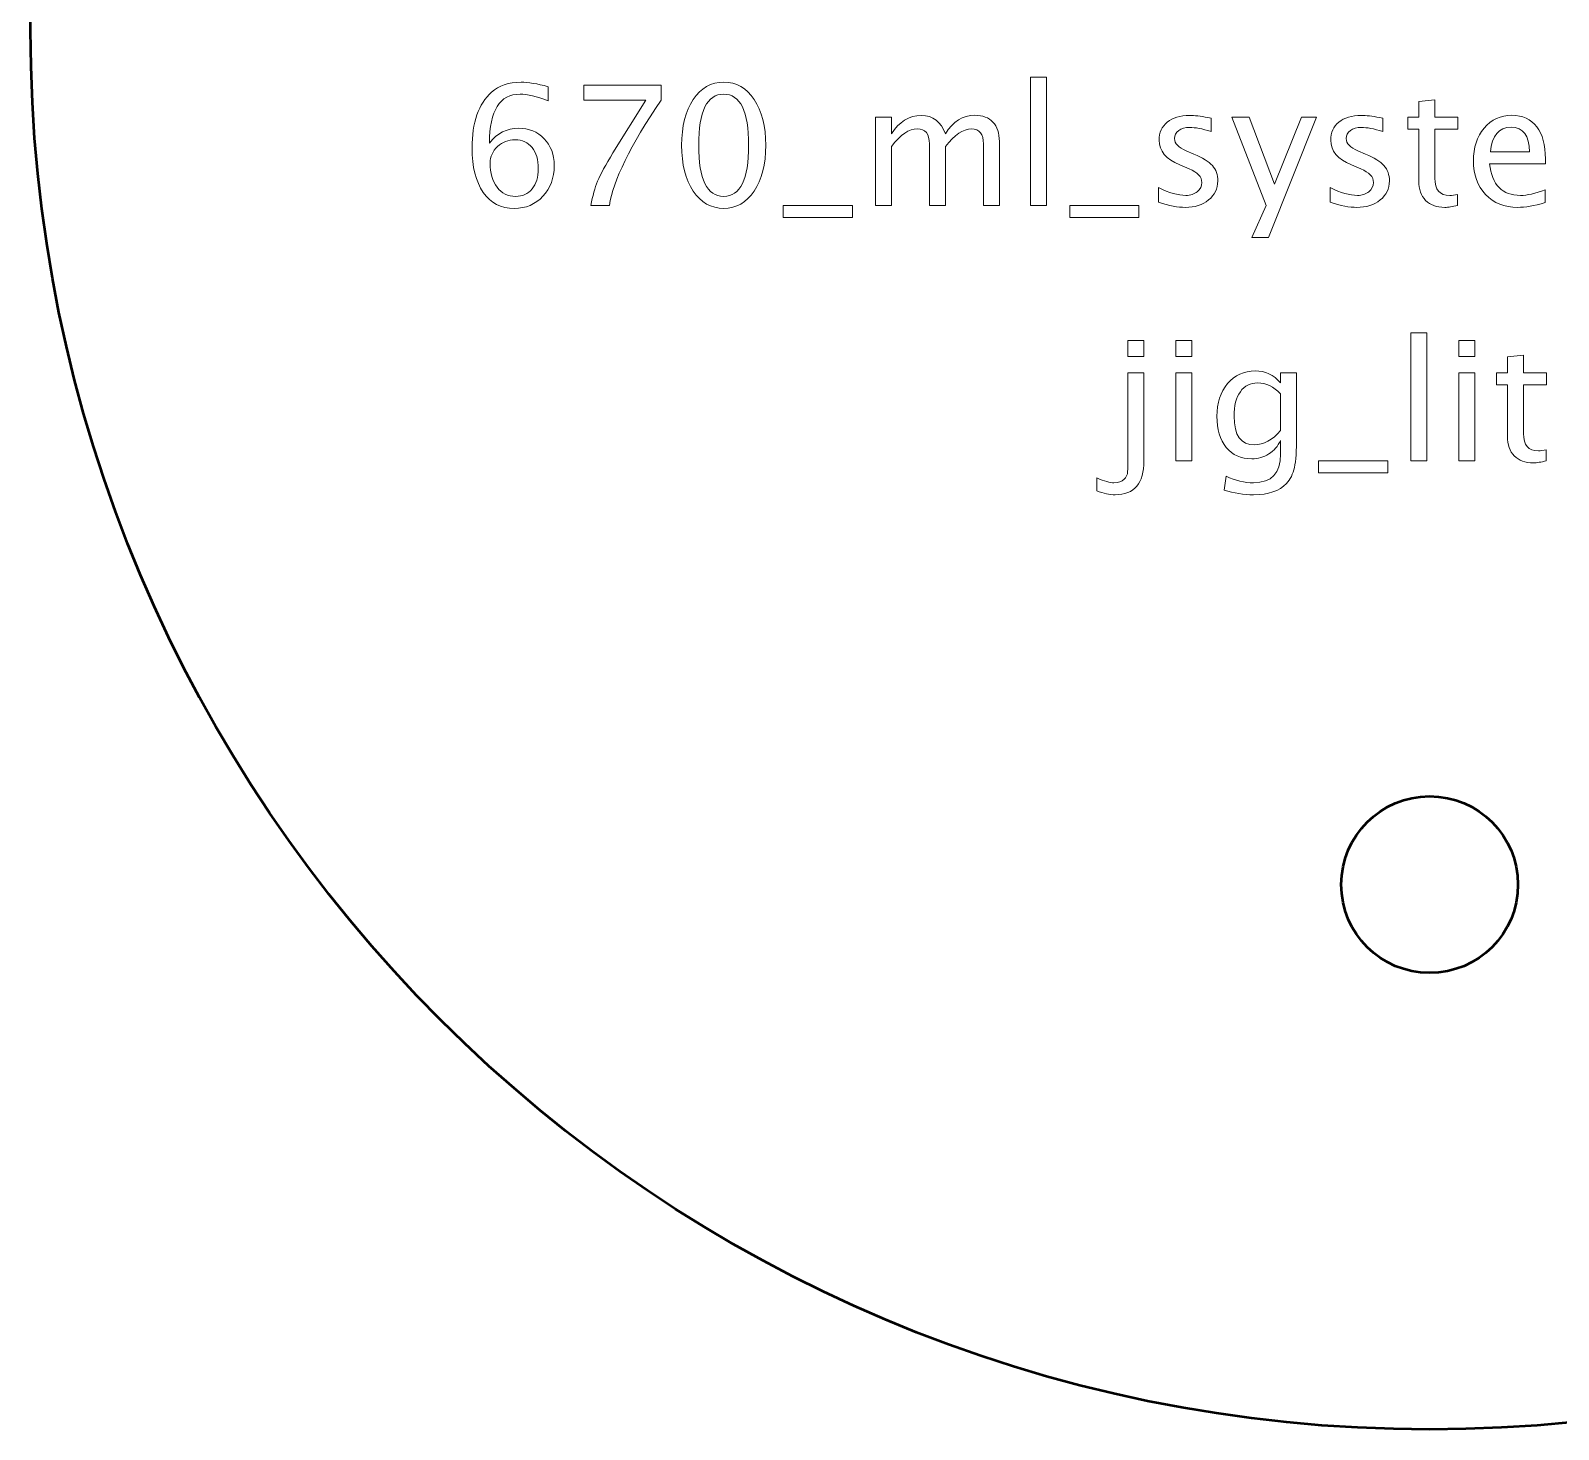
# Model space of a CAD drawing. Header units: centimetres. Extents: x -9.3 to 10.1, y -9.5 to 10.1.
# Drawn here: x -9.3 to -4.11, y 0.5 to 5.25 of the extents above; entities that cross this region are included whole.
import ezdxf

# ---------------------------------------------------------------- set-up
doc = ezdxf.new("R2010")
doc.units = ezdxf.units.CM
doc.header["$MEASUREMENT"] = 0
doc.layers.add('Layer 1', color=7, linetype='Continuous')

msp = doc.modelspace()

# ---------------------------------------------------------------- linework, layer by layer
at = {"layer": 'Layer 1', "lineweight": 53}
for centre, major_axis in [((-4.55, 5.25), (0, 4.75)), ((-4.54999, 2.34999), (0, 0.30001))]:
    msp.add_ellipse(centre, major_axis=major_axis, ratio=1, dxfattribs=at)
at = {"layer": 'Layer 1', "color": 5, "lineweight": 9}
for points, knots in [([(-5.90474, 4.65631), (-5.90474, 4.65631), (-5.90474, 5.09149), (-5.90474, 5.09149), (-5.90474, 5.09149), (-5.90474, 5.09149), (-5.85056, 5.09149), (-5.85056, 5.09149), (-5.85056, 5.09149), (-5.85056, 5.09149), (-5.85056, 4.65631), (-5.85056, 4.65631), (-5.85056, 4.65631), (-5.85056, 4.65631), (-5.90474, 4.65631), (-5.90474, 4.65631)], [0, 0, 0, 0, 0.2, 0.2, 0.2, 0.2, 0.4, 0.4, 0.4, 0.4, 0.6, 0.6, 0.6, 0.6, 1, 1, 1, 1]), ([(-7.7418, 4.86779), (-7.71583, 4.90137), (-7.68319, 4.91821), (-7.64387, 4.91821), (-7.64387, 4.91821), (-7.60821, 4.91821), (-7.57905, 4.90645), (-7.55628, 4.88284), (-7.55628, 4.88284), (-7.53361, 4.85923), (-7.52223, 4.82893), (-7.52223, 4.79196), (-7.52223, 4.79196), (-7.52223, 4.74954), (-7.53493, 4.71464), (-7.56042, 4.68726), (-7.56042, 4.68726), (-7.58592, 4.65988), (-7.61828, 4.64615), (-7.65769, 4.64615), (-7.65769, 4.64615), (-7.70247, 4.64615), (-7.73766, 4.66431), (-7.76296, 4.70052), (-7.76296, 4.70052), (-7.78836, 4.73684), (-7.80106, 4.78707), (-7.80106, 4.85114), (-7.80106, 4.85114), (-7.80106, 4.9375), (-7.77886, 5.00081), (-7.73455, 5.04126), (-7.73455, 5.04126), (-7.71047, 5.06346), (-7.67717, 5.07456), (-7.63474, 5.07456), (-7.63474, 5.07456), (-7.61009, 5.07456), (-7.57952, 5.06948), (-7.54311, 5.05932), (-7.54311, 5.05932), (-7.54311, 5.05932), (-7.54311, 5.01191), (-7.54311, 5.01191), (-7.54311, 5.01191), (-7.58159, 5.02658), (-7.6132, 5.03392), (-7.63803, 5.03392), (-7.63803, 5.03392), (-7.70718, 5.03392), (-7.7418, 4.97851), (-7.7418, 4.86779)], [0, 0, 0, 0, 0.0714286, 0.0714286, 0.0714286, 0.0714286, 0.1428571, 0.1428571, 0.1428571, 0.1428571, 0.2142857, 0.2142857, 0.2142857, 0.2142857, 0.2857143, 0.2857143, 0.2857143, 0.2857143, 0.3571429, 0.3571429, 0.3571429, 0.3571429, 0.4285714, 0.4285714, 0.4285714, 0.4285714, 0.5, 0.5, 0.5, 0.5, 0.5714286, 0.5714286, 0.5714286, 0.5714286, 0.6428571, 0.6428571, 0.6428571, 0.6428571, 0.7142857, 0.7142857, 0.7142857, 0.7142857, 0.7857143, 0.7857143, 0.7857143, 0.7857143, 0.8571429, 0.8571429, 0.8571429, 0.8571429, 1, 1, 1, 1]), ([(-7.3973, 4.65631), (-7.39204, 4.68811), (-7.38442, 4.71567), (-7.37463, 4.73881), (-7.37463, 4.73881), (-7.36485, 4.76195), (-7.34745, 4.79385), (-7.32261, 4.8343), (-7.32261, 4.8343), (-7.32261, 4.8343), (-7.2116, 5.0136), (-7.2116, 5.0136), (-7.2116, 5.0136), (-7.2116, 5.0136), (-7.42101, 5.0136), (-7.42101, 5.0136), (-7.42101, 5.0136), (-7.42101, 5.0136), (-7.42101, 5.0644), (-7.42101, 5.0644), (-7.42101, 5.0644), (-7.42101, 5.0644), (-7.15911, 5.0644), (-7.15911, 5.0644), (-7.15911, 5.0644), (-7.15911, 5.0644), (-7.15911, 5.0136), (-7.15911, 5.0136), (-7.15911, 5.0136), (-7.26363, 4.85932), (-7.32214, 4.74022), (-7.33465, 4.65631), (-7.33465, 4.65631), (-7.33465, 4.65631), (-7.3973, 4.65631), (-7.3973, 4.65631)], [0, 0, 0, 0, 0.1, 0.1, 0.1, 0.1, 0.2, 0.2, 0.2, 0.2, 0.3, 0.3, 0.3, 0.3, 0.4, 0.4, 0.4, 0.4, 0.5, 0.5, 0.5, 0.5, 0.6, 0.6, 0.6, 0.6, 0.7, 0.7, 0.7, 0.7, 0.8, 0.8, 0.8, 0.8, 1, 1, 1, 1]), ([(-6.9467, 4.64615), (-6.9895, 4.64615), (-7.02403, 4.66581), (-7.05018, 4.70504), (-7.05018, 4.70504), (-7.07642, 4.74427), (-7.0895, 4.79601), (-7.0895, 4.86036), (-7.0895, 4.86036), (-7.0895, 4.9247), (-7.07642, 4.97644), (-7.05018, 5.01567), (-7.05018, 5.01567), (-7.02403, 5.0549), (-6.9895, 5.07456), (-6.9467, 5.07456), (-6.9467, 5.07456), (-6.90371, 5.07456), (-6.86918, 5.05499), (-6.84303, 5.01586), (-6.84303, 5.01586), (-6.81697, 4.97672), (-6.80389, 4.92489), (-6.80389, 4.86036), (-6.80389, 4.86036), (-6.80389, 4.79601), (-6.81697, 4.74427), (-6.84303, 4.70504), (-6.84303, 4.70504), (-6.86918, 4.66581), (-6.90371, 4.64615), (-6.9467, 4.64615)], [0, 0, 0, 0, 0.1111111, 0.1111111, 0.1111111, 0.1111111, 0.2222222, 0.2222222, 0.2222222, 0.2222222, 0.3333333, 0.3333333, 0.3333333, 0.3333333, 0.4444444, 0.4444444, 0.4444444, 0.4444444, 0.5555556, 0.5555556, 0.5555556, 0.5555556, 0.6666667, 0.6666667, 0.6666667, 0.6666667, 0.7777778, 0.7777778, 0.7777778, 0.7777778, 1, 1, 1, 1]), ([(-6.94679, 4.68679), (-6.89025, 4.68679), (-6.86203, 4.74464), (-6.86203, 4.86036), (-6.86203, 4.86036), (-6.86203, 4.97607), (-6.89025, 5.03392), (-6.94679, 5.03392), (-6.94679, 5.03392), (-7.00314, 5.03392), (-7.03136, 4.97607), (-7.03136, 4.86036), (-7.03136, 4.86036), (-7.03136, 4.74464), (-7.00314, 4.68679), (-6.94679, 4.68679)], [0, 0, 0, 0, 0.2, 0.2, 0.2, 0.2, 0.4, 0.4, 0.4, 0.4, 0.6, 0.6, 0.6, 0.6, 1, 1, 1, 1]), ([(-4.45517, 4.6564), (-4.47192, 4.65179), (-4.4865, 4.64954), (-4.49882, 4.64954), (-4.49882, 4.64954), (-4.52648, 4.64954), (-4.54802, 4.65744), (-4.56345, 4.67324), (-4.56345, 4.67324), (-4.57897, 4.68905), (-4.58669, 4.71097), (-4.58669, 4.73909), (-4.58669, 4.73909), (-4.58669, 4.73909), (-4.58669, 4.91482), (-4.58669, 4.91482), (-4.58669, 4.91482), (-4.58669, 4.91482), (-4.62413, 4.91482), (-4.62413, 4.91482), (-4.62413, 4.91482), (-4.62413, 4.91482), (-4.62413, 4.95546), (-4.62413, 4.95546), (-4.62413, 4.95546), (-4.62413, 4.95546), (-4.58669, 4.95546), (-4.58669, 4.95546), (-4.58669, 4.95546), (-4.58669, 4.95546), (-4.58669, 5.00956), (-4.58669, 5.00956), (-4.58669, 5.00956), (-4.58669, 5.00956), (-4.5325, 5.01473), (-4.5325, 5.01473), (-4.5325, 5.01473), (-4.5325, 5.01473), (-4.5325, 4.95546), (-4.5325, 4.95546), (-4.5325, 4.95546), (-4.5325, 4.95546), (-4.45404, 4.95546), (-4.45404, 4.95546), (-4.45404, 4.95546), (-4.45404, 4.95546), (-4.45404, 4.91482), (-4.45404, 4.91482), (-4.45404, 4.91482), (-4.45404, 4.91482), (-4.5325, 4.91482), (-4.5325, 4.91482), (-4.5325, 4.91482), (-4.5325, 4.91482), (-4.5325, 4.74888), (-4.5325, 4.74888), (-4.5325, 4.74888), (-4.5325, 4.70974), (-4.51547, 4.69018), (-4.48151, 4.69018), (-4.48151, 4.69018), (-4.47427, 4.69018), (-4.46552, 4.6914), (-4.45517, 4.69375), (-4.45517, 4.69375), (-4.45517, 4.69375), (-4.45517, 4.6564), (-4.45517, 4.6564)], [0, 0, 0, 0, 0.0555556, 0.0555556, 0.0555556, 0.0555556, 0.1111111, 0.1111111, 0.1111111, 0.1111111, 0.1666667, 0.1666667, 0.1666667, 0.1666667, 0.2222222, 0.2222222, 0.2222222, 0.2222222, 0.2777778, 0.2777778, 0.2777778, 0.2777778, 0.3333333, 0.3333333, 0.3333333, 0.3333333, 0.3888889, 0.3888889, 0.3888889, 0.3888889, 0.4444444, 0.4444444, 0.4444444, 0.4444444, 0.5, 0.5, 0.5, 0.5, 0.5555556, 0.5555556, 0.5555556, 0.5555556, 0.6111111, 0.6111111, 0.6111111, 0.6111111, 0.6666667, 0.6666667, 0.6666667, 0.6666667, 0.7222222, 0.7222222, 0.7222222, 0.7222222, 0.7777778, 0.7777778, 0.7777778, 0.7777778, 0.8333333, 0.8333333, 0.8333333, 0.8333333, 0.8888889, 0.8888889, 0.8888889, 0.8888889, 1, 1, 1, 1]), ([(-6.43174, 4.65631), (-6.43174, 4.65631), (-6.43174, 4.95546), (-6.43174, 4.95546), (-6.43174, 4.95546), (-6.43174, 4.95546), (-6.37756, 4.95546), (-6.37756, 4.95546), (-6.37756, 4.95546), (-6.37756, 4.95546), (-6.37756, 4.89893), (-6.37756, 4.89893), (-6.37756, 4.89893), (-6.35112, 4.94079), (-6.31726, 4.96167), (-6.27577, 4.96167), (-6.27577, 4.96167), (-6.23579, 4.96167), (-6.2086, 4.94079), (-6.19411, 4.89893), (-6.19411, 4.89893), (-6.16843, 4.94116), (-6.13494, 4.96224), (-6.09383, 4.96224), (-6.09383, 4.96224), (-6.06759, 4.96224), (-6.04717, 4.95452), (-6.03259, 4.939), (-6.03259, 4.939), (-6.01801, 4.92348), (-6.01067, 4.90175), (-6.01067, 4.87381), (-6.01067, 4.87381), (-6.01067, 4.87381), (-6.01067, 4.65631), (-6.01067, 4.65631), (-6.01067, 4.65631), (-6.01067, 4.65631), (-6.06486, 4.65631), (-6.06486, 4.65631), (-6.06486, 4.65631), (-6.06486, 4.65631), (-6.06486, 4.86487), (-6.06486, 4.86487), (-6.06486, 4.86487), (-6.06486, 4.89893), (-6.0784, 4.91595), (-6.1055, 4.91595), (-6.1055, 4.91595), (-6.13363, 4.91595), (-6.16316, 4.8961), (-6.19411, 4.85631), (-6.19411, 4.85631), (-6.19411, 4.85631), (-6.19411, 4.65631), (-6.19411, 4.65631), (-6.19411, 4.65631), (-6.19411, 4.65631), (-6.2483, 4.65631), (-6.2483, 4.65631), (-6.2483, 4.65631), (-6.2483, 4.65631), (-6.2483, 4.86506), (-6.2483, 4.86506), (-6.2483, 4.86506), (-6.2483, 4.8994), (-6.26204, 4.91652), (-6.2896, 4.91652), (-6.2896, 4.91652), (-6.31697, 4.91652), (-6.34633, 4.89657), (-6.37756, 4.85659), (-6.37756, 4.85659), (-6.37756, 4.85659), (-6.37756, 4.65631), (-6.37756, 4.65631), (-6.37756, 4.65631), (-6.37756, 4.65631), (-6.43174, 4.65631), (-6.43174, 4.65631)], [0, 0, 0, 0, 0.047619, 0.047619, 0.047619, 0.047619, 0.0952381, 0.0952381, 0.0952381, 0.0952381, 0.1428571, 0.1428571, 0.1428571, 0.1428571, 0.1904762, 0.1904762, 0.1904762, 0.1904762, 0.2380952, 0.2380952, 0.2380952, 0.2380952, 0.2857143, 0.2857143, 0.2857143, 0.2857143, 0.3333333, 0.3333333, 0.3333333, 0.3333333, 0.3809524, 0.3809524, 0.3809524, 0.3809524, 0.4285714, 0.4285714, 0.4285714, 0.4285714, 0.4761905, 0.4761905, 0.4761905, 0.4761905, 0.5238095, 0.5238095, 0.5238095, 0.5238095, 0.5714286, 0.5714286, 0.5714286, 0.5714286, 0.6190476, 0.6190476, 0.6190476, 0.6190476, 0.6666667, 0.6666667, 0.6666667, 0.6666667, 0.7142857, 0.7142857, 0.7142857, 0.7142857, 0.7619048, 0.7619048, 0.7619048, 0.7619048, 0.8095238, 0.8095238, 0.8095238, 0.8095238, 0.8571429, 0.8571429, 0.8571429, 0.8571429, 0.9047619, 0.9047619, 0.9047619, 0.9047619, 1, 1, 1, 1]), ([(-5.47013, 4.66703), (-5.47013, 4.66703), (-5.47013, 4.71671), (-5.47013, 4.71671), (-5.47013, 4.71671), (-5.43466, 4.69902), (-5.4039, 4.69018), (-5.37765, 4.69018), (-5.37765, 4.69018), (-5.36204, 4.69018), (-5.34906, 4.69441), (-5.3388, 4.70288), (-5.3388, 4.70288), (-5.32855, 4.71125), (-5.32337, 4.72179), (-5.32337, 4.73448), (-5.32337, 4.73448), (-5.32337, 4.75302), (-5.33777, 4.76835), (-5.36655, 4.78049), (-5.36655, 4.78049), (-5.36655, 4.78049), (-5.39826, 4.79394), (-5.39826, 4.79394), (-5.39826, 4.79394), (-5.44501, 4.81332), (-5.46843, 4.84135), (-5.46843, 4.87776), (-5.46843, 4.87776), (-5.46843, 4.90382), (-5.45922, 4.92432), (-5.44078, 4.93928), (-5.44078, 4.93928), (-5.42234, 4.95424), (-5.39703, 4.96167), (-5.36495, 4.96167), (-5.36495, 4.96167), (-5.3483, 4.96167), (-5.32761, 4.95941), (-5.30305, 4.9548), (-5.30305, 4.9548), (-5.30305, 4.9548), (-5.29177, 4.95264), (-5.29177, 4.95264), (-5.29177, 4.95264), (-5.29177, 4.95264), (-5.29177, 4.90749), (-5.29177, 4.90749), (-5.29177, 4.90749), (-5.32196, 4.91652), (-5.34605, 4.92103), (-5.36401, 4.92103), (-5.36401, 4.92103), (-5.37982, 4.92103), (-5.39233, 4.91755), (-5.40183, 4.91068), (-5.40183, 4.91068), (-5.41124, 4.90382), (-5.41594, 4.8946), (-5.41594, 4.88303), (-5.41594, 4.88303), (-5.41594, 4.86675), (-5.40277, 4.85292), (-5.37634, 4.84173), (-5.37634, 4.84173), (-5.37634, 4.84173), (-5.35028, 4.83072), (-5.35028, 4.83072), (-5.35028, 4.83072), (-5.32074, 4.8183), (-5.29986, 4.80513), (-5.28763, 4.79131), (-5.28763, 4.79131), (-5.2753, 4.77748), (-5.26919, 4.76017), (-5.26919, 4.73947), (-5.26919, 4.73947), (-5.26919, 4.71322), (-5.27954, 4.69168), (-5.30033, 4.67484), (-5.30033, 4.67484), (-5.32102, 4.658), (-5.34755, 4.64954), (-5.37982, 4.64954), (-5.37982, 4.64954), (-5.40465, 4.64954), (-5.43466, 4.65537), (-5.47013, 4.66703)], [0, 0, 0, 0, 0.0434783, 0.0434783, 0.0434783, 0.0434783, 0.0869565, 0.0869565, 0.0869565, 0.0869565, 0.1304348, 0.1304348, 0.1304348, 0.1304348, 0.173913, 0.173913, 0.173913, 0.173913, 0.2173913, 0.2173913, 0.2173913, 0.2173913, 0.2608696, 0.2608696, 0.2608696, 0.2608696, 0.3043478, 0.3043478, 0.3043478, 0.3043478, 0.3478261, 0.3478261, 0.3478261, 0.3478261, 0.3913043, 0.3913043, 0.3913043, 0.3913043, 0.4347826, 0.4347826, 0.4347826, 0.4347826, 0.4782609, 0.4782609, 0.4782609, 0.4782609, 0.5217391, 0.5217391, 0.5217391, 0.5217391, 0.5652174, 0.5652174, 0.5652174, 0.5652174, 0.6086957, 0.6086957, 0.6086957, 0.6086957, 0.6521739, 0.6521739, 0.6521739, 0.6521739, 0.6956522, 0.6956522, 0.6956522, 0.6956522, 0.7391304, 0.7391304, 0.7391304, 0.7391304, 0.7826087, 0.7826087, 0.7826087, 0.7826087, 0.826087, 0.826087, 0.826087, 0.826087, 0.8695652, 0.8695652, 0.8695652, 0.8695652, 0.9130435, 0.9130435, 0.9130435, 0.9130435, 1, 1, 1, 1]), ([(-5.15395, 4.54737), (-5.15395, 4.54737), (-5.10541, 4.65593), (-5.10541, 4.65593), (-5.10541, 4.65593), (-5.10541, 4.65593), (-5.2213, 4.95546), (-5.2213, 4.95546), (-5.2213, 4.95546), (-5.2213, 4.95546), (-5.16317, 4.95546), (-5.16317, 4.95546), (-5.16317, 4.95546), (-5.16317, 4.95546), (-5.077, 4.72893), (-5.077, 4.72893), (-5.077, 4.72893), (-5.077, 4.72893), (-4.98509, 4.95546), (-4.98509, 4.95546), (-4.98509, 4.95546), (-4.98509, 4.95546), (-4.934, 4.95546), (-4.934, 4.95546), (-4.934, 4.95546), (-4.934, 4.95546), (-5.0975, 4.54737), (-5.0975, 4.54737), (-5.0975, 4.54737), (-5.0975, 4.54737), (-5.15395, 4.54737), (-5.15395, 4.54737)], [0, 0, 0, 0, 0.1111111, 0.1111111, 0.1111111, 0.1111111, 0.2222222, 0.2222222, 0.2222222, 0.2222222, 0.3333333, 0.3333333, 0.3333333, 0.3333333, 0.4444444, 0.4444444, 0.4444444, 0.4444444, 0.5555556, 0.5555556, 0.5555556, 0.5555556, 0.6666667, 0.6666667, 0.6666667, 0.6666667, 0.7777778, 0.7777778, 0.7777778, 0.7777778, 1, 1, 1, 1]), ([(-4.88744, 4.66703), (-4.88744, 4.66703), (-4.88744, 4.71671), (-4.88744, 4.71671), (-4.88744, 4.71671), (-4.85197, 4.69902), (-4.82121, 4.69018), (-4.79496, 4.69018), (-4.79496, 4.69018), (-4.77935, 4.69018), (-4.76637, 4.69441), (-4.75611, 4.70288), (-4.75611, 4.70288), (-4.74586, 4.71125), (-4.74068, 4.72179), (-4.74068, 4.73448), (-4.74068, 4.73448), (-4.74068, 4.75302), (-4.75508, 4.76835), (-4.78386, 4.78049), (-4.78386, 4.78049), (-4.78386, 4.78049), (-4.81557, 4.79394), (-4.81557, 4.79394), (-4.81557, 4.79394), (-4.86232, 4.81332), (-4.88574, 4.84135), (-4.88574, 4.87776), (-4.88574, 4.87776), (-4.88574, 4.90382), (-4.87653, 4.92432), (-4.85809, 4.93928), (-4.85809, 4.93928), (-4.83965, 4.95424), (-4.81434, 4.96167), (-4.78226, 4.96167), (-4.78226, 4.96167), (-4.76561, 4.96167), (-4.74492, 4.95941), (-4.72036, 4.9548), (-4.72036, 4.9548), (-4.72036, 4.9548), (-4.70908, 4.95264), (-4.70908, 4.95264), (-4.70908, 4.95264), (-4.70908, 4.95264), (-4.70908, 4.90749), (-4.70908, 4.90749), (-4.70908, 4.90749), (-4.73927, 4.91652), (-4.76336, 4.92103), (-4.78132, 4.92103), (-4.78132, 4.92103), (-4.79713, 4.92103), (-4.80964, 4.91755), (-4.81914, 4.91068), (-4.81914, 4.91068), (-4.82855, 4.90382), (-4.83325, 4.8946), (-4.83325, 4.88303), (-4.83325, 4.88303), (-4.83325, 4.86675), (-4.82008, 4.85292), (-4.79365, 4.84173), (-4.79365, 4.84173), (-4.79365, 4.84173), (-4.76759, 4.83072), (-4.76759, 4.83072), (-4.76759, 4.83072), (-4.73805, 4.8183), (-4.71717, 4.80513), (-4.70494, 4.79131), (-4.70494, 4.79131), (-4.69261, 4.77748), (-4.6865, 4.76017), (-4.6865, 4.73947), (-4.6865, 4.73947), (-4.6865, 4.71322), (-4.69685, 4.69168), (-4.71764, 4.67484), (-4.71764, 4.67484), (-4.73833, 4.658), (-4.76486, 4.64954), (-4.79713, 4.64954), (-4.79713, 4.64954), (-4.82196, 4.64954), (-4.85197, 4.65537), (-4.88744, 4.66703)], [0, 0, 0, 0, 0.0434783, 0.0434783, 0.0434783, 0.0434783, 0.0869565, 0.0869565, 0.0869565, 0.0869565, 0.1304348, 0.1304348, 0.1304348, 0.1304348, 0.173913, 0.173913, 0.173913, 0.173913, 0.2173913, 0.2173913, 0.2173913, 0.2173913, 0.2608696, 0.2608696, 0.2608696, 0.2608696, 0.3043478, 0.3043478, 0.3043478, 0.3043478, 0.3478261, 0.3478261, 0.3478261, 0.3478261, 0.3913043, 0.3913043, 0.3913043, 0.3913043, 0.4347826, 0.4347826, 0.4347826, 0.4347826, 0.4782609, 0.4782609, 0.4782609, 0.4782609, 0.5217391, 0.5217391, 0.5217391, 0.5217391, 0.5652174, 0.5652174, 0.5652174, 0.5652174, 0.6086957, 0.6086957, 0.6086957, 0.6086957, 0.6521739, 0.6521739, 0.6521739, 0.6521739, 0.6956522, 0.6956522, 0.6956522, 0.6956522, 0.7391304, 0.7391304, 0.7391304, 0.7391304, 0.7826087, 0.7826087, 0.7826087, 0.7826087, 0.826087, 0.826087, 0.826087, 0.826087, 0.8695652, 0.8695652, 0.8695652, 0.8695652, 0.9130435, 0.9130435, 0.9130435, 0.9130435, 1, 1, 1, 1]), ([(-4.15828, 4.66591), (-4.19468, 4.65499), (-4.22582, 4.64954), (-4.25179, 4.64954), (-4.25179, 4.64954), (-4.29609, 4.64954), (-4.33212, 4.66421), (-4.35988, 4.69347), (-4.35988, 4.69347), (-4.38763, 4.72273), (-4.40155, 4.76064), (-4.40155, 4.8073), (-4.40155, 4.8073), (-4.40155, 4.85255), (-4.38932, 4.88971), (-4.36477, 4.91877), (-4.36477, 4.91877), (-4.34021, 4.94775), (-4.30879, 4.96224), (-4.27051, 4.96224), (-4.27051, 4.96224), (-4.23429, 4.96224), (-4.20625, 4.94935), (-4.1865, 4.92357), (-4.1865, 4.92357), (-4.16674, 4.8978), (-4.15687, 4.8613), (-4.15687, 4.81398), (-4.15687, 4.81398), (-4.15687, 4.81398), (-4.15715, 4.79742), (-4.15715, 4.79742), (-4.15715, 4.79742), (-4.15715, 4.79742), (-4.34624, 4.79742), (-4.34624, 4.79742), (-4.34624, 4.79742), (-4.33833, 4.72592), (-4.30343, 4.69018), (-4.24163, 4.69018), (-4.24163, 4.69018), (-4.21895, 4.69018), (-4.1912, 4.69657), (-4.15828, 4.70937), (-4.15828, 4.70937), (-4.15828, 4.70937), (-4.15828, 4.66591), (-4.15828, 4.66591)], [0, 0, 0, 0, 0.0769231, 0.0769231, 0.0769231, 0.0769231, 0.1538462, 0.1538462, 0.1538462, 0.1538462, 0.2307692, 0.2307692, 0.2307692, 0.2307692, 0.3076923, 0.3076923, 0.3076923, 0.3076923, 0.3846154, 0.3846154, 0.3846154, 0.3846154, 0.4615385, 0.4615385, 0.4615385, 0.4615385, 0.5384615, 0.5384615, 0.5384615, 0.5384615, 0.6153846, 0.6153846, 0.6153846, 0.6153846, 0.6923077, 0.6923077, 0.6923077, 0.6923077, 0.7692308, 0.7692308, 0.7692308, 0.7692308, 0.8461538, 0.8461538, 0.8461538, 0.8461538, 1, 1, 1, 1]), ([(-7.57642, 4.78124), (-7.57642, 4.81144), (-7.58338, 4.83533), (-7.59739, 4.85292), (-7.59739, 4.85292), (-7.61141, 4.87051), (-7.6306, 4.87926), (-7.65497, 4.87926), (-7.65497, 4.87926), (-7.6782, 4.87926), (-7.69805, 4.87155), (-7.71461, 4.85603), (-7.71461, 4.85603), (-7.73126, 4.8406), (-7.73954, 4.82197), (-7.73954, 4.80024), (-7.73954, 4.80024), (-7.73954, 4.766), (-7.73164, 4.73853), (-7.71593, 4.71783), (-7.71593, 4.71783), (-7.70012, 4.69714), (-7.67924, 4.68679), (-7.65327, 4.68679), (-7.65327, 4.68679), (-7.62966, 4.68679), (-7.61094, 4.69526), (-7.59711, 4.71219), (-7.59711, 4.71219), (-7.58328, 4.72912), (-7.57642, 4.75217), (-7.57642, 4.78124)], [0, 0, 0, 0, 0.1111111, 0.1111111, 0.1111111, 0.1111111, 0.2222222, 0.2222222, 0.2222222, 0.2222222, 0.3333333, 0.3333333, 0.3333333, 0.3333333, 0.4444444, 0.4444444, 0.4444444, 0.4444444, 0.5555556, 0.5555556, 0.5555556, 0.5555556, 0.6666667, 0.6666667, 0.6666667, 0.6666667, 0.7777778, 0.7777778, 0.7777778, 0.7777778, 1, 1, 1, 1]), ([(-4.34341, 4.83806), (-4.34341, 4.83806), (-4.21133, 4.83806), (-4.21133, 4.83806), (-4.21133, 4.83806), (-4.21133, 4.89375), (-4.23212, 4.9216), (-4.27361, 4.9216), (-4.27361, 4.9216), (-4.31538, 4.9216), (-4.33862, 4.89375), (-4.34341, 4.83806)], [0, 0, 0, 0, 0.25, 0.25, 0.25, 0.25, 0.5, 0.5, 0.5, 0.5, 1, 1, 1, 1]), ([(-6.74444, 4.61567), (-6.74444, 4.61567), (-6.74444, 4.65631), (-6.74444, 4.65631), (-6.74444, 4.65631), (-6.74444, 4.65631), (-6.50964, 4.65631), (-6.50964, 4.65631), (-6.50964, 4.65631), (-6.50964, 4.65631), (-6.50964, 4.61567), (-6.50964, 4.61567), (-6.50964, 4.61567), (-6.50964, 4.61567), (-6.74444, 4.61567), (-6.74444, 4.61567)], [0, 0, 0, 0, 0.2, 0.2, 0.2, 0.2, 0.4, 0.4, 0.4, 0.4, 0.6, 0.6, 0.6, 0.6, 1, 1, 1, 1]), ([(-5.7721, 4.61567), (-5.7721, 4.61567), (-5.7721, 4.65631), (-5.7721, 4.65631), (-5.7721, 4.65631), (-5.7721, 4.65631), (-5.5373, 4.65631), (-5.5373, 4.65631), (-5.5373, 4.65631), (-5.5373, 4.65631), (-5.5373, 4.61567), (-5.5373, 4.61567), (-5.5373, 4.61567), (-5.5373, 4.61567), (-5.7721, 4.61567), (-5.7721, 4.61567)], [0, 0, 0, 0, 0.2, 0.2, 0.2, 0.2, 0.4, 0.4, 0.4, 0.4, 0.6, 0.6, 0.6, 0.6, 1, 1, 1, 1]), ([(-4.61419, 3.78896), (-4.61419, 3.78896), (-4.61419, 4.22414), (-4.61419, 4.22414), (-4.61419, 4.22414), (-4.61419, 4.22414), (-4.56001, 4.22414), (-4.56001, 4.22414), (-4.56001, 4.22414), (-4.56001, 4.22414), (-4.56001, 3.78896), (-4.56001, 3.78896), (-4.56001, 3.78896), (-4.56001, 3.78896), (-4.61419, 3.78896), (-4.61419, 3.78896)], [0, 0, 0, 0, 0.2, 0.2, 0.2, 0.2, 0.4, 0.4, 0.4, 0.4, 0.6, 0.6, 0.6, 0.6, 1, 1, 1, 1]), ([(-5.57411, 4.14286), (-5.57411, 4.14286), (-5.57411, 4.19705), (-5.57411, 4.19705), (-5.57411, 4.19705), (-5.57411, 4.19705), (-5.51993, 4.19705), (-5.51993, 4.19705), (-5.51993, 4.19705), (-5.51993, 4.19705), (-5.51993, 4.14286), (-5.51993, 4.14286), (-5.51993, 4.14286), (-5.51993, 4.14286), (-5.57411, 4.14286), (-5.57411, 4.14286)], [0, 0, 0, 0, 0.2, 0.2, 0.2, 0.2, 0.4, 0.4, 0.4, 0.4, 0.6, 0.6, 0.6, 0.6, 1, 1, 1, 1]), ([(-5.41146, 4.14286), (-5.41146, 4.14286), (-5.41146, 4.19705), (-5.41146, 4.19705), (-5.41146, 4.19705), (-5.41146, 4.19705), (-5.35728, 4.19705), (-5.35728, 4.19705), (-5.35728, 4.19705), (-5.35728, 4.19705), (-5.35728, 4.14286), (-5.35728, 4.14286), (-5.35728, 4.14286), (-5.35728, 4.14286), (-5.41146, 4.14286), (-5.41146, 4.14286)], [0, 0, 0, 0, 0.2, 0.2, 0.2, 0.2, 0.4, 0.4, 0.4, 0.4, 0.6, 0.6, 0.6, 0.6, 1, 1, 1, 1]), ([(-4.45107, 4.14286), (-4.45107, 4.14286), (-4.45107, 4.19705), (-4.45107, 4.19705), (-4.45107, 4.19705), (-4.45107, 4.19705), (-4.39689, 4.19705), (-4.39689, 4.19705), (-4.39689, 4.19705), (-4.39689, 4.19705), (-4.39689, 4.14286), (-4.39689, 4.14286), (-4.39689, 4.14286), (-4.39689, 4.14286), (-4.45107, 4.14286), (-4.45107, 4.14286)], [0, 0, 0, 0, 0.2, 0.2, 0.2, 0.2, 0.4, 0.4, 0.4, 0.4, 0.6, 0.6, 0.6, 0.6, 1, 1, 1, 1]), ([(-4.15418, 3.78905), (-4.17093, 3.78444), (-4.18551, 3.78219), (-4.19783, 3.78219), (-4.19783, 3.78219), (-4.22549, 3.78219), (-4.24703, 3.79009), (-4.26246, 3.80589), (-4.26246, 3.80589), (-4.27798, 3.8217), (-4.2857, 3.84362), (-4.2857, 3.87174), (-4.2857, 3.87174), (-4.2857, 3.87174), (-4.2857, 4.04747), (-4.2857, 4.04747), (-4.2857, 4.04747), (-4.2857, 4.04747), (-4.32314, 4.04747), (-4.32314, 4.04747), (-4.32314, 4.04747), (-4.32314, 4.04747), (-4.32314, 4.08811), (-4.32314, 4.08811), (-4.32314, 4.08811), (-4.32314, 4.08811), (-4.2857, 4.08811), (-4.2857, 4.08811), (-4.2857, 4.08811), (-4.2857, 4.08811), (-4.2857, 4.14221), (-4.2857, 4.14221), (-4.2857, 4.14221), (-4.2857, 4.14221), (-4.23151, 4.14738), (-4.23151, 4.14738), (-4.23151, 4.14738), (-4.23151, 4.14738), (-4.23151, 4.08811), (-4.23151, 4.08811), (-4.23151, 4.08811), (-4.23151, 4.08811), (-4.15305, 4.08811), (-4.15305, 4.08811), (-4.15305, 4.08811), (-4.15305, 4.08811), (-4.15305, 4.04747), (-4.15305, 4.04747), (-4.15305, 4.04747), (-4.15305, 4.04747), (-4.23151, 4.04747), (-4.23151, 4.04747), (-4.23151, 4.04747), (-4.23151, 4.04747), (-4.23151, 3.88153), (-4.23151, 3.88153), (-4.23151, 3.88153), (-4.23151, 3.84239), (-4.21448, 3.82283), (-4.18052, 3.82283), (-4.18052, 3.82283), (-4.17328, 3.82283), (-4.16453, 3.82405), (-4.15418, 3.8264), (-4.15418, 3.8264), (-4.15418, 3.8264), (-4.15418, 3.78905), (-4.15418, 3.78905)], [0, 0, 0, 0, 0.0555556, 0.0555556, 0.0555556, 0.0555556, 0.1111111, 0.1111111, 0.1111111, 0.1111111, 0.1666667, 0.1666667, 0.1666667, 0.1666667, 0.2222222, 0.2222222, 0.2222222, 0.2222222, 0.2777778, 0.2777778, 0.2777778, 0.2777778, 0.3333333, 0.3333333, 0.3333333, 0.3333333, 0.3888889, 0.3888889, 0.3888889, 0.3888889, 0.4444444, 0.4444444, 0.4444444, 0.4444444, 0.5, 0.5, 0.5, 0.5, 0.5555556, 0.5555556, 0.5555556, 0.5555556, 0.6111111, 0.6111111, 0.6111111, 0.6111111, 0.6666667, 0.6666667, 0.6666667, 0.6666667, 0.7222222, 0.7222222, 0.7222222, 0.7222222, 0.7777778, 0.7777778, 0.7777778, 0.7777778, 0.8333333, 0.8333333, 0.8333333, 0.8333333, 0.8888889, 0.8888889, 0.8888889, 0.8888889, 1, 1, 1, 1]), ([(-5.67966, 3.68736), (-5.67966, 3.68736), (-5.67966, 3.73082), (-5.67966, 3.73082), (-5.67966, 3.73082), (-5.65426, 3.71991), (-5.63488, 3.71445), (-5.62162, 3.71445), (-5.62162, 3.71445), (-5.60657, 3.71445), (-5.59481, 3.7185), (-5.58653, 3.72659), (-5.58653, 3.72659), (-5.58098, 3.73205), (-5.57759, 3.73835), (-5.57618, 3.74531), (-5.57618, 3.74531), (-5.57477, 3.75227), (-5.57411, 3.76685), (-5.57411, 3.78905), (-5.57411, 3.78905), (-5.57411, 3.78905), (-5.57411, 4.08811), (-5.57411, 4.08811), (-5.57411, 4.08811), (-5.57411, 4.08811), (-5.51993, 4.08811), (-5.51993, 4.08811), (-5.51993, 4.08811), (-5.51993, 4.08811), (-5.51993, 3.78915), (-5.51993, 3.78915), (-5.51993, 3.78915), (-5.51993, 3.71229), (-5.55238, 3.67381), (-5.61739, 3.67381), (-5.61739, 3.67381), (-5.63667, 3.67381), (-5.65746, 3.67833), (-5.67966, 3.68736)], [0, 0, 0, 0, 0.0909091, 0.0909091, 0.0909091, 0.0909091, 0.1818182, 0.1818182, 0.1818182, 0.1818182, 0.2727273, 0.2727273, 0.2727273, 0.2727273, 0.3636364, 0.3636364, 0.3636364, 0.3636364, 0.4545455, 0.4545455, 0.4545455, 0.4545455, 0.5454545, 0.5454545, 0.5454545, 0.5454545, 0.6363636, 0.6363636, 0.6363636, 0.6363636, 0.7272727, 0.7272727, 0.7272727, 0.7272727, 0.8181818, 0.8181818, 0.8181818, 0.8181818, 1, 1, 1, 1]), ([(-5.41146, 3.78896), (-5.41146, 3.78896), (-5.41146, 4.08811), (-5.41146, 4.08811), (-5.41146, 4.08811), (-5.41146, 4.08811), (-5.35728, 4.08811), (-5.35728, 4.08811), (-5.35728, 4.08811), (-5.35728, 4.08811), (-5.35728, 3.78896), (-5.35728, 3.78896), (-5.35728, 3.78896), (-5.35728, 3.78896), (-5.41146, 3.78896), (-5.41146, 3.78896)], [0, 0, 0, 0, 0.2, 0.2, 0.2, 0.2, 0.4, 0.4, 0.4, 0.4, 0.6, 0.6, 0.6, 0.6, 1, 1, 1, 1]), ([(-5.24721, 3.68962), (-5.24721, 3.68962), (-5.24082, 3.73647), (-5.24082, 3.73647), (-5.24082, 3.73647), (-5.2094, 3.72179), (-5.17826, 3.71445), (-5.1475, 3.71445), (-5.1475, 3.71445), (-5.08644, 3.71445), (-5.05587, 3.74682), (-5.05587, 3.81144), (-5.05587, 3.81144), (-5.05587, 3.81144), (-5.05587, 3.85848), (-5.05587, 3.85848), (-5.05587, 3.85848), (-5.06528, 3.83863), (-5.07864, 3.8233), (-5.09604, 3.81229), (-5.09604, 3.81229), (-5.11344, 3.80128), (-5.13282, 3.79573), (-5.15418, 3.79573), (-5.15418, 3.79573), (-5.19039, 3.79573), (-5.21909, 3.80872), (-5.24025, 3.83468), (-5.24025, 3.83468), (-5.26142, 3.86064), (-5.27205, 3.89583), (-5.27205, 3.94023), (-5.27205, 3.94023), (-5.27205, 3.98567), (-5.26001, 4.02273), (-5.23593, 4.05142), (-5.23593, 4.05142), (-5.21175, 4.08002), (-5.18061, 4.09432), (-5.14232, 4.09432), (-5.14232, 4.09432), (-5.10883, 4.09432), (-5.07995, 4.08078), (-5.05587, 4.05359), (-5.05587, 4.05359), (-5.05587, 4.05359), (-5.05587, 4.08811), (-5.05587, 4.08811), (-5.05587, 4.08811), (-5.05587, 4.08811), (-5.00168, 4.08811), (-5.00168, 4.08811), (-5.00168, 4.08811), (-5.00168, 4.08811), (-5.00168, 3.87062), (-5.00168, 3.87062), (-5.00168, 3.87062), (-5.00168, 3.82386), (-5.00413, 3.78924), (-5.00902, 3.76676), (-5.00902, 3.76676), (-5.01382, 3.74428), (-5.02304, 3.72584), (-5.0364, 3.71154), (-5.0364, 3.71154), (-5.0601, 3.68642), (-5.09717, 3.67381), (-5.1475, 3.67381), (-5.1475, 3.67381), (-5.18202, 3.67381), (-5.21523, 3.67908), (-5.24721, 3.68962)], [0, 0, 0, 0, 0.0526316, 0.0526316, 0.0526316, 0.0526316, 0.1052632, 0.1052632, 0.1052632, 0.1052632, 0.1578947, 0.1578947, 0.1578947, 0.1578947, 0.2105263, 0.2105263, 0.2105263, 0.2105263, 0.2631579, 0.2631579, 0.2631579, 0.2631579, 0.3157895, 0.3157895, 0.3157895, 0.3157895, 0.3684211, 0.3684211, 0.3684211, 0.3684211, 0.4210526, 0.4210526, 0.4210526, 0.4210526, 0.4736842, 0.4736842, 0.4736842, 0.4736842, 0.5263158, 0.5263158, 0.5263158, 0.5263158, 0.5789474, 0.5789474, 0.5789474, 0.5789474, 0.6315789, 0.6315789, 0.6315789, 0.6315789, 0.6842105, 0.6842105, 0.6842105, 0.6842105, 0.7368421, 0.7368421, 0.7368421, 0.7368421, 0.7894737, 0.7894737, 0.7894737, 0.7894737, 0.8421053, 0.8421053, 0.8421053, 0.8421053, 0.8947368, 0.8947368, 0.8947368, 0.8947368, 1, 1, 1, 1]), ([(-5.05587, 3.89244), (-5.05587, 3.89244), (-5.05587, 4.01652), (-5.05587, 4.01652), (-5.05587, 4.01652), (-5.07976, 4.04126), (-5.10582, 4.05368), (-5.13395, 4.05368), (-5.13395, 4.05368), (-5.15897, 4.05368), (-5.17854, 4.04371), (-5.19265, 4.02367), (-5.19265, 4.02367), (-5.20686, 4.00373), (-5.21391, 3.97598), (-5.21391, 3.94061), (-5.21391, 3.94061), (-5.21391, 3.8756), (-5.19086, 3.84315), (-5.14467, 3.84315), (-5.14467, 3.84315), (-5.11325, 3.84315), (-5.08362, 3.85961), (-5.05587, 3.89244)], [0, 0, 0, 0, 0.1428571, 0.1428571, 0.1428571, 0.1428571, 0.2857143, 0.2857143, 0.2857143, 0.2857143, 0.4285714, 0.4285714, 0.4285714, 0.4285714, 0.5714286, 0.5714286, 0.5714286, 0.5714286, 0.7142857, 0.7142857, 0.7142857, 0.7142857, 1, 1, 1, 1]), ([(-4.45107, 3.78896), (-4.45107, 3.78896), (-4.45107, 4.08811), (-4.45107, 4.08811), (-4.45107, 4.08811), (-4.45107, 4.08811), (-4.39689, 4.08811), (-4.39689, 4.08811), (-4.39689, 4.08811), (-4.39689, 4.08811), (-4.39689, 3.78896), (-4.39689, 3.78896), (-4.39689, 3.78896), (-4.39689, 3.78896), (-4.45107, 3.78896), (-4.45107, 3.78896)], [0, 0, 0, 0, 0.2, 0.2, 0.2, 0.2, 0.4, 0.4, 0.4, 0.4, 0.6, 0.6, 0.6, 0.6, 1, 1, 1, 1]), ([(-4.92689, 3.74832), (-4.92689, 3.74832), (-4.92689, 3.78896), (-4.92689, 3.78896), (-4.92689, 3.78896), (-4.92689, 3.78896), (-4.69209, 3.78896), (-4.69209, 3.78896), (-4.69209, 3.78896), (-4.69209, 3.78896), (-4.69209, 3.74832), (-4.69209, 3.74832), (-4.69209, 3.74832), (-4.69209, 3.74832), (-4.92689, 3.74832), (-4.92689, 3.74832)], [0, 0, 0, 0, 0.2, 0.2, 0.2, 0.2, 0.4, 0.4, 0.4, 0.4, 0.6, 0.6, 0.6, 0.6, 1, 1, 1, 1])]:
    msp.add_open_spline(points, degree=3, knots=knots, dxfattribs=at)

doc.saveas('drawing.dxf')
